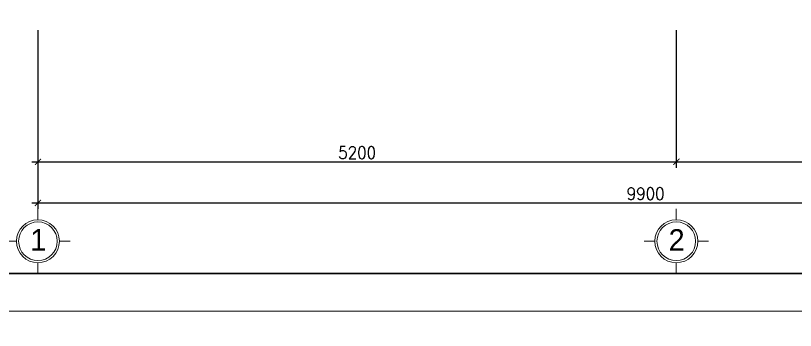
# Model space of a CAD drawing. Header units: millimetres. Extents: x -529782 to -142003, y -492574 to -273331.
# Drawn here: x -459394 to -453042, y -295036 to -292472 of the extents above; entities that cross this region are included whole.
import ezdxf
from ezdxf.enums import TextEntityAlignment as Align

# ---------------------------------------------------------------- set-up
doc = ezdxf.new("R2010")
doc.units = ezdxf.units.MM
doc.header["$LTSCALE"] = 500
doc.header["$MEASUREMENT"] = 0
doc.header["$PDMODE"] = 3
doc.linetypes.add('CENTER', pattern=[2, 1.25, -0.25, 0.25, -0.25])
doc.layers.get('0').update_dxf_attribs({"linetype": 'CONTINUOUS', "lineweight": 13})
doc.layers.get('Defpoints').update_dxf_attribs({"color": 255, "linetype": 'CONTINUOUS', "lineweight": 13})
for name, color, linetype, lineweight in [('1.cat 30', 30, 'CONTINUOUS', 35), ('2.thay 145', 145, 'CONTINUOUS', 18), ('3.manh 08', 8, 'CONTINUOUS', 9), ('7.tim 67', 67, 'CENTER', 9), ('9.text \xad white', 7, 'CONTINUOUS', 15), ('CA.dim 08', 251, 'CONTINUOUS', 13)]:
    doc.layers.add(name, color=color, linetype=linetype, lineweight=lineweight)
doc.styles.add('CA.JSC1', font='')
doc.styles.get("Standard").update_dxf_attribs({"font": 'txt.shx', "width": 0.9})
doc.styles.get('CA.JSC1').set_extended_font_data('.VnAvantH')
doc.dimstyles.new('CA 50', dxfattribs={"dimscale": 0, "dimtxt": 100, "dimasz": 50, "dimexe": 50, "dimexo": 0, "dimgap": 25, "dimtad": 1, "dimdec": 0, "dimzin": 0, "dimdsep": 46, "dimtxsty": 'Standard', "dimblk": 'ARCHTICK', "dimcen": 0.09, "dimdle": 50, "dimclrd": 256, "dimclre": 256, "dimclrt": 7, "dimadec": 0, "dimazin": 0, "dimtfac": 1, "dimtdec": 0, "dimtix": 1, "dimtmove": 2, "dimatfit": 3, "dimldrblk": 'DOT', "dimfxl": 1, "dimtolj": 1, "dimtzin": 0, "dimarcsym": 0})

# ---------------------------------------------------------------- blocks, each defined once
blk = doc.blocks.new('khung co loan')
at = {"layer": '1.cat 30'}
blk.add_lwpolyline([(1158.281703106128, -14553.47590842255), (1158.281703106128, -303.4759079545038), (20658.28170374641, -303.4759079545038), (20658.28170374641, -14553.47590842255)], close=True, dxfattribs=at)
at = {"layer": '3.manh 08'}
blk.add_lwpolyline([(0, -14850.00000048772), (21000.00000000023, -14850.00000048772), (21000.00000000023, -4.877219907939434e-07), (0, -4.877219907939434e-07)], close=True, dxfattribs=at)
blk = doc.blocks.new('_ArchTick')
at = {"color": 1, "linetype": 'ByBlock', "const_width": 0.150000081}
blk.add_lwpolyline([(-0.5000002699998731, -0.5000002699998731), (0.5000002699998731, 0.5000002699998731)], dxfattribs=at)
blk = doc.blocks.new('*D1988')
at = {"layer": '7.tim 67', "linetype": 'Continuous', "lineweight": -2, "transparency": 16777216}
for p, q in [((-459211.9635896764, -292590.0242494408), (-459211.9635896764, -293712.6593938951)), ((-454011.9635896764, -292590.0242494408), (-454011.9635896764, -293712.6593938951)), ((-459261.9635896764, -293662.6593938951), (-453961.9635896764, -293662.6593938951))]:
    blk.add_line(p, q, dxfattribs=at)
at = {"layer": 'Defpoints', "color": 0, "linetype": 'Continuous', "transparency": 16777216}
for p in [(-459211.9635896764, -292590.0242494408), (-454011.9635896764, -292590.0242494408), (-454011.9635896764, -293662.6593938951)]:
    blk.add_point(p, dxfattribs=at)
at = {"layer": '7.tim 67', "linetype": 'Continuous', "lineweight": -2, "transparency": 16777216, "xscale": 50, "yscale": 50, "zscale": 50, "rotation": 180}
blk.add_blockref('_ArchTick', (-459211.9635896764, -293662.6593938951), dxfattribs=at)
at = {"layer": '7.tim 67', "linetype": 'Continuous', "lineweight": -2, "transparency": 16777216, "xscale": 50, "yscale": 50, "zscale": 50}
blk.add_blockref('_ArchTick', (-454011.9635896764, -293662.6593938951), dxfattribs=at)
at = {"layer": '7.tim 67', "color": 7, "linetype": 'Continuous', "transparency": 16777216, "insert": (-456611.9635896764, -293587.6593938951), "char_height": 100, "attachment_point": 5}
blk.add_mtext('\\A1;5200', dxfattribs=at)
blk = doc.blocks.new('_DOT')
at = {"color": 1, "linetype": 'ByBlock'}
blk.add_line((-0.5, 0), (-1, 0), dxfattribs=at)
at = {"color": 1, "linetype": 'ByBlock', "const_width": 0.5}
blk.add_lwpolyline([(-0.25, 0, 1), (0.25, 0, 1)], format="xyb", close=True, dxfattribs=at)
blk = doc.blocks.new('*D1989')
at = {"layer": '7.tim 67', "linetype": 'Continuous', "lineweight": -2, "transparency": 16777216}
for p, q in [((-449311.9635896764, -292437.5207308844), (-449311.9635896764, -293712.6593938951)), ((-454011.9635896764, -292590.0242494408), (-454011.9635896764, -293712.6593938951)), ((-454061.9635896764, -293662.6593938951), (-449261.9635896764, -293662.6593938951))]:
    blk.add_line(p, q, dxfattribs=at)
at = {"layer": 'Defpoints', "color": 0, "linetype": 'Continuous', "transparency": 16777216}
for p in [(-449311.9635896764, -292437.5207308844), (-454011.9635896764, -292590.0242494408), (-449311.9635896764, -293662.6593938951)]:
    blk.add_point(p, dxfattribs=at)
at = {"layer": '7.tim 67', "linetype": 'Continuous', "lineweight": -2, "transparency": 16777216, "xscale": 50, "yscale": 50, "zscale": 50, "rotation": 180}
blk.add_blockref('_ArchTick', (-454011.9635896764, -293662.6593938951), dxfattribs=at)
at = {"layer": '7.tim 67', "linetype": 'Continuous', "lineweight": -2, "transparency": 16777216, "xscale": 50, "yscale": 50, "zscale": 50}
blk.add_blockref('_ArchTick', (-449311.9635896764, -293662.6593938951), dxfattribs=at)
at = {"layer": '7.tim 67', "color": 7, "linetype": 'Continuous', "transparency": 16777216, "insert": (-451661.9635896764, -293587.6593938951), "char_height": 100, "attachment_point": 5}
blk.add_mtext('\\A1;4700', dxfattribs=at)
blk = doc.blocks.new('*D1995')
at = {"layer": 'CA.dim 08', "lineweight": -2, "transparency": 16777216}
for p, q in [((-449311.9635896764, -292437.5207308844), (-449311.9635896764, -294047.3445767199)), ((-459211.9635896764, -292590.0242494408), (-459211.9635896764, -294047.3445767199)), ((-459261.9635896764, -293997.3445767199), (-449261.9635896764, -293997.3445767199))]:
    blk.add_line(p, q, dxfattribs=at)
at = {"layer": 'Defpoints', "color": 0, "transparency": 16777216}
for p in [(-449311.9635896764, -292437.5207308844), (-459211.9635896764, -292590.0242494408), (-449311.9635896764, -293997.3445767199)]:
    blk.add_point(p, dxfattribs=at)
at = {"layer": 'CA.dim 08', "lineweight": -2, "transparency": 16777216, "xscale": 50, "yscale": 50, "zscale": 50, "rotation": 180}
blk.add_blockref('_ArchTick', (-459211.9635896764, -293997.3445767199), dxfattribs=at)
at = {"layer": 'CA.dim 08', "lineweight": -2, "transparency": 16777216, "xscale": 50, "yscale": 50, "zscale": 50}
blk.add_blockref('_ArchTick', (-449311.9635896764, -293997.3445767199), dxfattribs=at)
at = {"layer": 'CA.dim 08', "color": 7, "transparency": 16777216, "insert": (-454261.9635896763, -293922.3445767199), "char_height": 100, "attachment_point": 5}
blk.add_mtext('\\A1;9900', dxfattribs=at)
blk = doc.blocks.new('A$C41BA5761')
at = {"layer": '2.thay 145'}
blk.add_lwpolyline([(839.9994073519047, 524.9998310285737, -3898660.642287513), (839.9994073521084, 525.0001542164828, 1.154242490888426e-06), (839.9994073524431, 524.9999926225864, 1.154242490888426e-06)], format="xyb", dxfattribs=at)
at = {"layer": '3.manh 08'}
for p, q in [((524.9994049160159, 1050.000159478077), (524.9994049160159, 875.0001713204256)), ((174.9994048396911, 525.0001523148676), (-0.000583361616008915, 525.0001523148676)), ((874.9994049923262, 525.0001523148676), (1049.999393193633, 525.0001523148676)), ((524.9994049160159, 0.0001831847475841641), (524.9994049160159, 175.000171342399))]:
    blk.add_line(p, q, dxfattribs=at)
blk.add_arc((524.9994049160159, 525.0001713313977), 349.9999999890093, 359.9999968883953, 359.9999381014106, dxfattribs=at)

msp = doc.modelspace()

# ---------------------------------------------------------------- block references
at = {"layer": '2.thay 145'}
for name, p, xscale, yscale, zscale in [('khung co loan', (-463399.6339418958, -279510.4103375495), 1.034937242569868, 1.034937242628075, 1.034937242583367), ('A$C41BA5761', (-459474.4632921343, -294572.3446564589), 0.5, 0.5, 0.5), ('A$C41BA5761', (-454274.4632921343, -294572.3446564589), 0.5, 0.5, 0.5), ('khung co loan', (-463399.6339418958, -294879.2283905764), 1.034937242569868, 1.034937242628075, 1.034937242583367)]:
    msp.add_blockref(name, p, dxfattribs=dict(at, xscale=xscale, yscale=yscale, zscale=zscale))

# ---------------------------------------------------------------- texts
at = {"layer": '9.text \xad white', "style": 'CA.JSC1'}
for s, p in [('1', (-459209.2132731538, -294298.0946345789)), ('2', (-454009.2132731538, -294298.0946345789))]:
    msp.add_text(s, height=174.9999882000658, dxfattribs=at).set_placement(p, align=Align.MIDDLE)

# ---------------------------------------------------------------- dimensions: what is measured, and where the dimension line sits
at = {"layer": '7.tim 67', "color": 9, "linetype": 'Continuous'}
for base, p1, p2, picture, middle in [((-449311.9635896764, -293662.6593938951), (-454011.9635896764, -292590.0242494408), (-449311.9635896764, -292437.5207308844), '*D1989', (-451661.9635896764, -293587.6593938951)), ((-454011.9635896764, -293662.6593938951), (-459211.9635896764, -292590.0242494408), (-454011.9635896764, -292590.0242494408), '*D1988', (-456611.9635896764, -293587.6593938951))]:
    dim = msp.add_linear_dim(base=base, p1=p1, p2=p2, dimstyle='CA 50', override={"dimscale": 1}, dxfattribs=at)
    dim.commit()
    dim.dimension.update_dxf_attribs({"geometry": picture, "text_midpoint": middle})
at = {"layer": 'CA.dim 08'}
dim = msp.add_linear_dim(base=(-449311.9635896764, -293997.3445767199), p1=(-459211.9635896764, -292590.0242494408), p2=(-449311.9635896764, -292437.5207308844), dimstyle='CA 50', override={"dimscale": 1, "dimfxl": 0}, dxfattribs=at)
dim.commit()
dim.dimension.update_dxf_attribs({"geometry": '*D1995', "text_midpoint": (-454261.9635896763, -293922.3445767199), "dimtype": 160})

doc.saveas('drawing.dxf')
